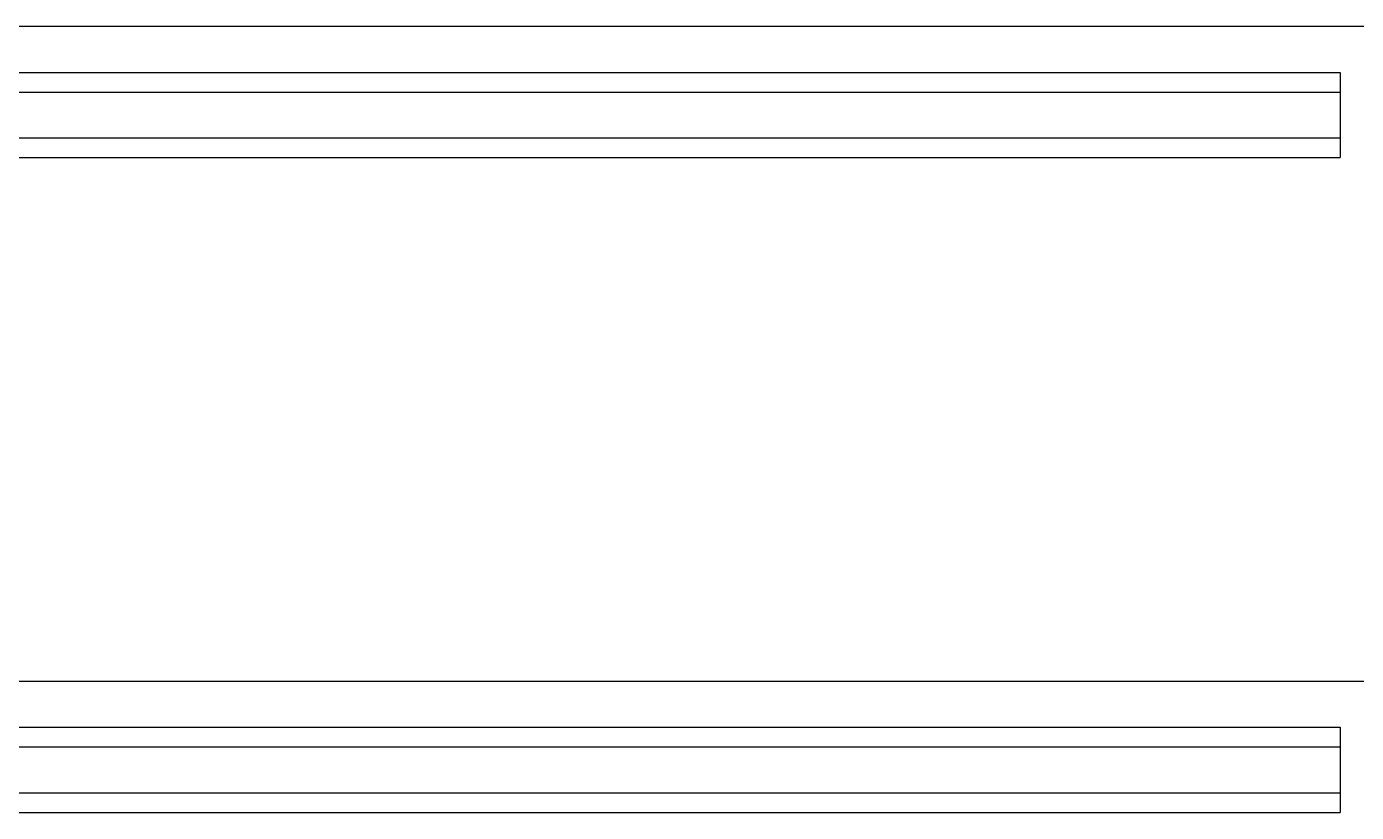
# Model space of a CAD drawing. Header units: millimetres. Extents: x 34479 to 326239, y 111570 to 168880.
# Drawn here: x 194414 to 194922, y 164883 to 165183 of the extents above; entities that cross this region are included whole.
import ezdxf

# ---------------------------------------------------------------- set-up
doc = ezdxf.new("R2010")
doc.units = ezdxf.units.MM
doc.header["$LTSCALE"] = 100
doc.header["$MEASUREMENT"] = 0
doc.layers.get('0').update_dxf_attribs({"linetype": 'CONTINUOUS'})

msp = doc.modelspace()

# ---------------------------------------------------------------- linework, layer by layer
at = {"color": 3}
for p, q in [((195008.42, 165182.59, 0), (190583.45, 165182.59, 0)), ((195008.42, 164932.59, 0), (190583.45, 164932.59, 0))]:
    msp.add_line(p, q, dxfattribs=at)
at = {"color": 5, "ltscale": 50}
for p, q in [((190675.95, 165165.09, 0), (194915.92, 165165.09, 0)), ((194915.92, 165165.09, 0), (194915.92, 165132.59, 0)), ((190675.95, 165157.59, 0), (194915.92, 165157.59, 0)), ((190675.95, 165140.09, 0), (194915.92, 165140.09, 0)), ((190675.95, 165132.59, 0), (194915.92, 165132.59, 0)), ((190675.95, 164915.09, 0), (194915.92, 164915.09, 0)), ((194915.92, 164915.09, 0), (194915.92, 164882.59, 0)), ((190675.95, 164907.59, 0), (194915.92, 164907.59, 0)), ((190675.95, 164890.09, 0), (194915.92, 164890.09, 0)), ((190675.95, 164882.59, 0), (194915.92, 164882.59, 0))]:
    msp.add_line(p, q, dxfattribs=at)

doc.saveas('drawing.dxf')
